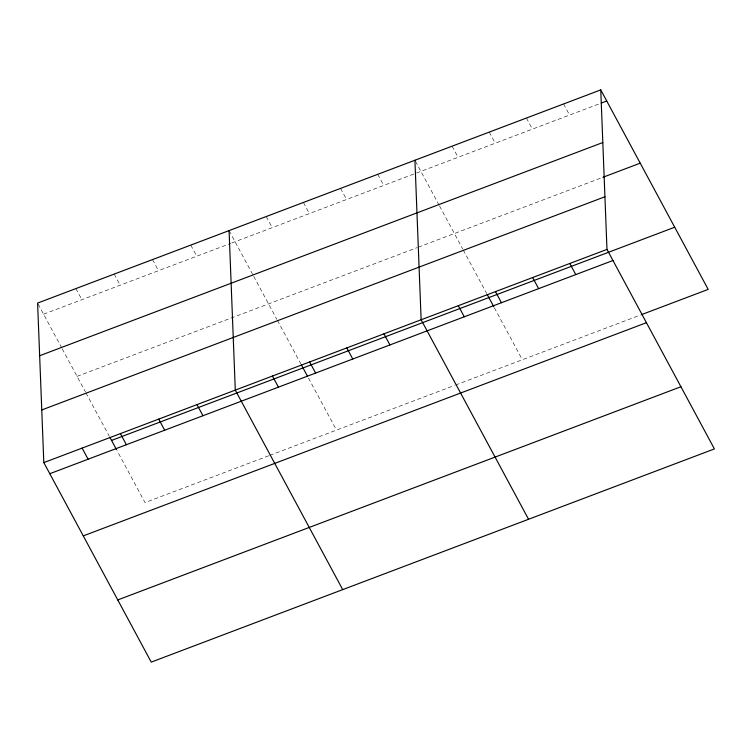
<?xml version="1.0" encoding="UTF-8"?>
<svg xmlns="http://www.w3.org/2000/svg" width="752" height="752" viewBox="0 0 752 752"><rect width="100%" height="100%" fill="white"/><g stroke="black" fill="none" stroke-linecap="round" stroke-linejoin="round"><path stroke-width="0.56" stroke-dasharray="3.76 2.82" d="M43.578 314.195L230.676 243.366M231.776 242.952L415.433 173.421M416.523 173.007L600.19 103.475M77.052 376.367L417.21 247.596M418.3 247.182L603.048 177.237M268.661 455.787L145.023 502.59L117.03 450.608M269.752 455.374L454.565 385.409M455.656 384.996L640.413 315.05M563.596 103.964L569.574 115.065M526.428 118.036L532.407 129.137M489.261 132.108L495.239 143.209M452.093 146.179L458.071 157.281M415.461 161.257L439.008 204.986M439.563 206.001L462.724 249.015M463.279 250.049L486.638 293.449M494.355 307.765L522.339 359.747M377.748 174.314L383.727 185.424M340.581 188.385L346.559 199.496M303.413 202.457L309.392 213.559M266.246 216.529L272.224 227.63M229.078 230.601L253.161 275.335M253.715 276.36L276.877 319.374M277.432 320.408L300.8 363.799M308.508 378.124L336.501 430.106M190.782 245.096L196.761 256.206M152.487 259.6L158.465 270.701M114.191 274.095L120.17 285.196M75.896 288.589L81.874 299.691M38.145 304.099L61.692 347.828M62.237 348.843L85.399 391.858M85.954 392.892L109.322 436.292"/><path stroke-width="1.13" d="M600.763 89.892L37.6 303.084L43.813 462.602L151.237 662.108L714.4 448.916L606.977 249.41L600.763 89.892L708.187 289.398L641.503 314.637M601.28 103.062L606.742 100.994M39.649 355.734L602.813 142.532M603.048 177.237L640.225 163.165M41.764 409.962L604.928 196.77M43.813 462.602L606.977 249.41M111.55 440.418L674.713 227.226M49.792 473.713L612.955 260.512M83.265 535.885L646.438 322.683M117.754 599.936L680.927 386.744M569.809 263.482L575.788 274.583M532.642 277.554L538.62 288.655M495.474 291.626L501.452 302.727M487.202 294.474L493.81 306.75M458.306 305.688L464.285 316.799M528.553 519.265L421.129 319.76L414.925 160.242M383.962 333.832L389.94 344.942M346.794 347.903L352.773 359.014M309.627 361.975L315.605 373.077M301.355 364.833L307.408 376.085M272.459 376.047L278.437 387.148M342.715 589.624L235.291 390.119L229.078 230.601M196.996 404.614L202.974 415.724M158.7 419.118L164.679 430.219M120.405 433.613L126.383 444.714M109.877 437.316L116.485 449.593M82.109 448.107L88.087 459.209"/></g></svg>
